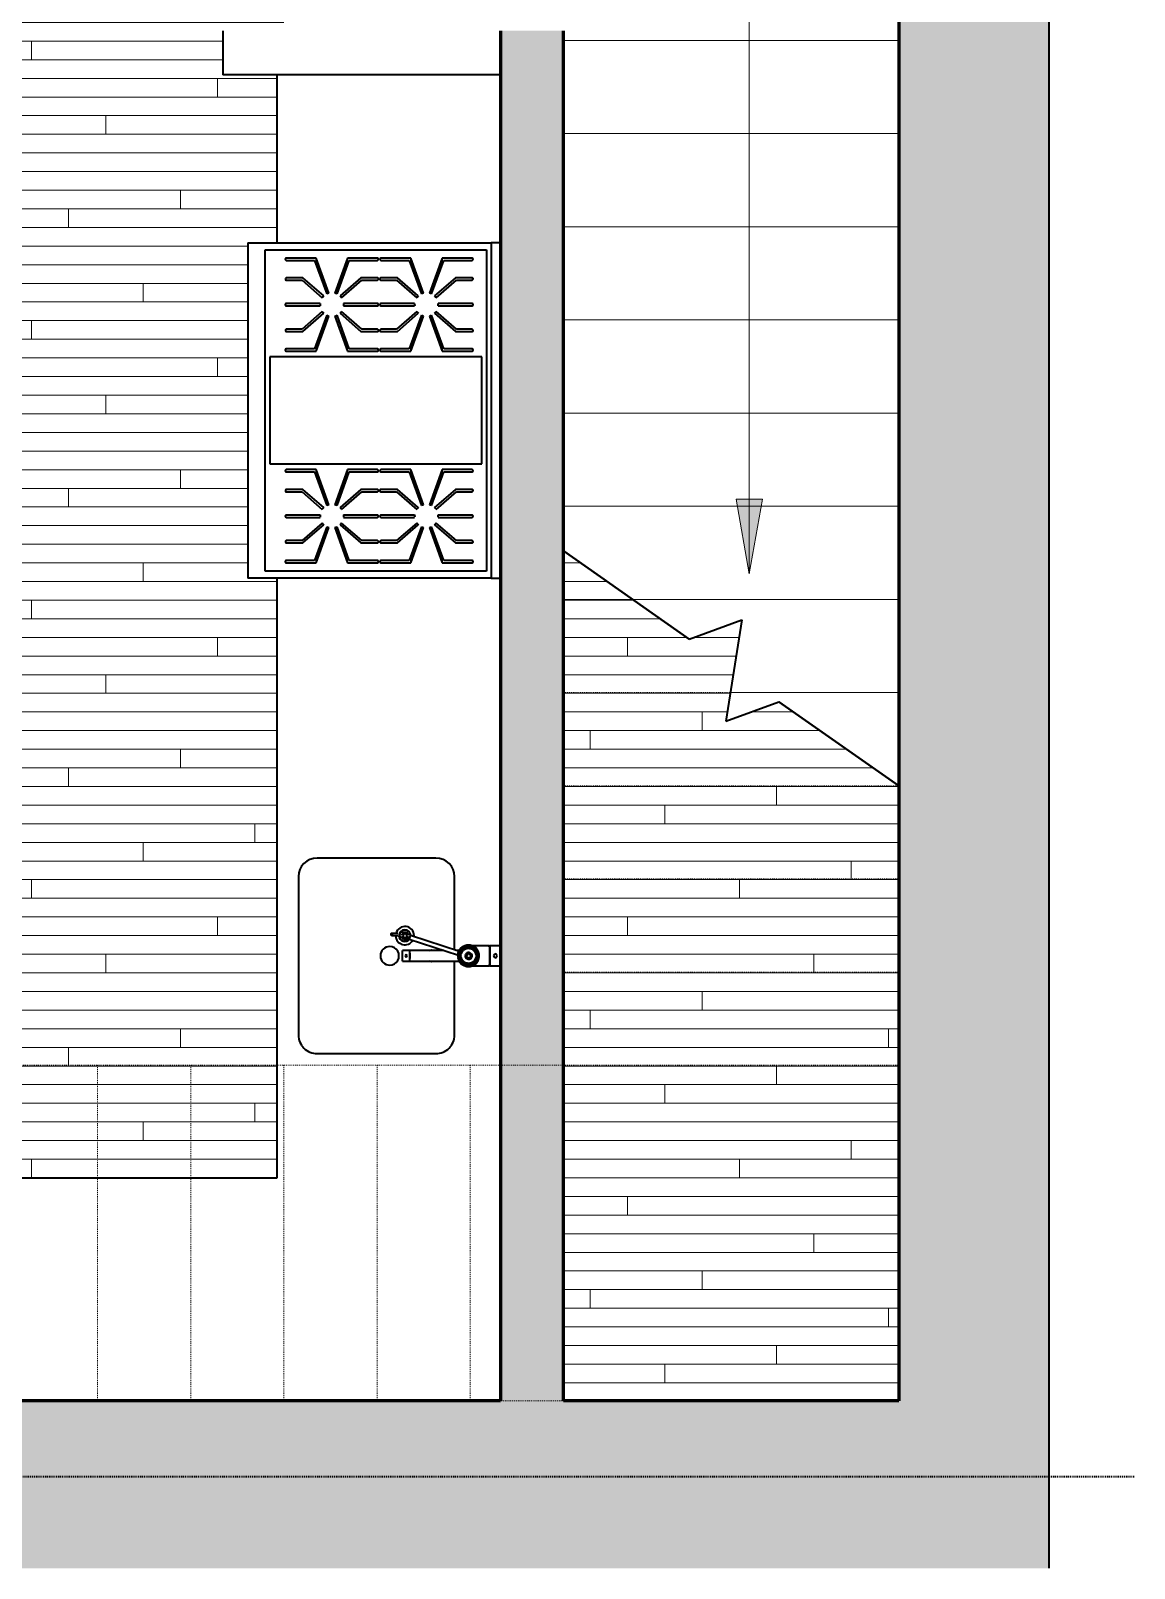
# Model space of a CAD drawing. Header units: inches. Extents: x 118 to 670, y -3413 to -2908.
# Drawn here: x 551.9 to 670.4, y -3413.1 to -3248.1 of the extents above; entities that cross this region are included whole.
import ezdxf

# ---------------------------------------------------------------- set-up
doc = ezdxf.new("R2010")
doc.units = ezdxf.units.IN
doc.header["$MEASUREMENT"] = 0
doc.linetypes.add('Hidden 1_16_', pattern=[0.09375, 0.0625, -0.03125])
for name, color, linetype, lineweight in [('A-DETL', 90, 'Continuous', 40), ('A-DETL-GENF', 92, 'Continuous', 9), ('A-FLOR-PATT', 8, 'Continuous', 40), ('A-GENM', 13, 'Continuous', 40), ('A-WALL', 113, 'Continuous', 18), ('A-WALL-PATT', 111, 'Continuous', 18), ('G-ANNO-TEXT', 231, 'Continuous', 9), ('I-WALL', 2, 'Continuous', 40), ('P-SANR-FIXT', 6, 'Continuous', 40), ('Q-CASE', 31, 'Continuous', 40), ('Q-SPCQ', 91, 'Continuous', 40)]:
    doc.layers.add(name, color=color, linetype=linetype, lineweight=lineweight)

# ---------------------------------------------------------------- blocks, each defined once
blk = doc.blocks.new('counter 13 - counter 2-279125-UNIT 3 - LOWER LEVEL')
at = {"layer": 'A-GENM', "color": 250}
for p, q in [((537.37, -3251.86), (501.37, -3251.86)), ((501.37, -3251.86), (501.37, -3329.86)), ((537.37, -3329.86), (537.37, -3251.86)), ((578.37, -3252.83), (578.37, -3270.83)), ((578.37, -3270.83), (601.37, -3270.83)), ((601.37, -3306.83), (578.37, -3306.83)), ((578.37, -3306.83), (578.37, -3371.25)), ((501.37, -3329.86), (537.37, -3329.86)), ((578.37, -3371.25), (503.87, -3371.25))]:
    blk.add_line(p, q, dxfattribs=at)
blk = doc.blocks.new('Faucet - Grohe K7 - Semi Pro - Faucet - Grohe K7 - Semi Pro-1666022-UNIT 3 - LOWER LEVEL')
at = {"layer": 'A-GENM'}
h = blk.add_hatch(color=135, dxfattribs=at)
h.paths.add_polyline_path([(0, -0.3), (0.27, -0.18), (0.29, 0.12), (0.05, 0.29), (-0.22, 0.16), (-0.24, -0.13), (-0.02, -0.29)], flags=0)
h.paths.add_polyline_path([(-6.67, 1.9), (-6.52, 2.15), (-6.67, 2.41), (-6.97, 2.41), (-7.11, 2.15), (-6.97, 1.9)], flags=0)
h = blk.add_hatch(color=135, dxfattribs=at)
h.paths.add_polyline_path([(-0.19, -1.07), (0.19, -1.07), (0.54, -0.94), (0.83, -0.7), (1.02, -0.37), (1.08, 0), (1.02, 0.37), (0.83, 0.7), (0.54, 0.94), (0.19, 1.07), (-0.19, 1.07), (-0.54, 0.94), (-0.83, 0.7), (-1.02, 0.37), (-1.08, 0), (-1.02, -0.37), (-0.83, -0.7), (-0.54, -0.94)], flags=0)
h.paths.add_polyline_path([(0.15, -0.87), (-0.15, -0.87), (-0.44, -0.77), (-0.71, -0.51), (-0.83, -0.3), (-0.89, 0), (-0.83, 0.3), (-0.68, 0.57), (-0.44, 0.77), (-0.15, 0.87), (0.15, 0.87), (0.44, 0.77), (0.68, 0.57), (0.83, 0.3), (0.89, 0), (0.83, -0.3), (0.68, -0.57), (0.44, -0.77)], flags=0)
at = {"layer": 'A-GENM', "color": 250}
for p, q in [((-7.58, 2.4), (-8.24, 2.4)), ((-8.24, 2.2), (-7.58, 2.2)), ((-6.99, 1.91), (-7.41, 2.04)), ((-7.23, 2.59), (-6.81, 2.46)), ((-6.81, 2.46), (-6.83, 2.41)), ((-6.37, 1.8), (-1.07, 0.08)), ((-0.97, 0.46), (-6.24, 2.18)), ((-6.3, 0.57), (-7.09, 0.57)), ((-7.09, -0.57), (-7.09, 0.57)), ((-2.64, 0.59), (-6.3, 0.59)), ((-6.3, 0.57), (-6.3, 0.59)), ((-6.3, 0.51), (-6.3, 0.56)), ((-6.3, 0.42), (-6.3, 0.5)), ((-6.3, 0.3), (-6.3, 0.4)), ((-6.3, 0.29), (-6.3, 0.15)), ((-6.3, 0.15), (-6.3, 0.29)), ((-6.3, 0.15), (-6.3, -0.15)), ((-6.3, -0.15), (-6.3, 0.15)), ((-3.97, 0.59), (-4.89, 0.59)), ((-0.9, 0.59), (-1.37, 0.59)), ((2.26, 1.08), (0, 1.08)), ((2.34, 1.02), (2.1, 1.02)), ((2.26, 1.08), (2.26, -1.08)), ((3.44, 1.08), (2.34, 1.08)), ((2.34, -1.08), (2.34, 1.08)), ((-7.09, -0.57), (-6.3, -0.57)), ((-6.3, -0.15), (-6.3, -0.29)), ((-6.3, -0.29), (-6.3, -0.15)), ((-6.3, -0.4), (-6.3, -0.3)), ((-6.3, -0.5), (-6.3, -0.42)), ((-6.3, -0.56), (-6.3, -0.51)), ((-6.3, -0.59), (-6.3, -0.57)), ((-6.3, -0.59), (-0.9, -0.59)), ((-4.89, -0.59), (-3.97, -0.59)), ((0, -1.08), (2.26, -1.08)), ((2.1, -1.02), (2.34, -1.02)), ((2.34, -1.08), (3.44, -1.08))]:
    blk.add_line(p, q, dxfattribs=at)
at = {"layer": 'A-GENM', "color": 250, "flags": 128}
for points in [[(1.08, 0), (1.08, 0.04), (1.08, 0.09), (1.07, 0.13), (1.07, 0.17), (1.06, 0.22), (1.05, 0.26), (1.04, 0.3), (1.03, 0.34), (1.01, 0.38), (1, 0.42), (0.98, 0.46), (0.96, 0.5), (0.94, 0.54), (0.92, 0.58), (0.89, 0.61), (0.87, 0.65), (0.84, 0.68), (0.81, 0.71), (0.78, 0.75), (0.75, 0.78), (0.72, 0.81), (0.69, 0.83), (0.66, 0.86), (0.62, 0.89), (0.58, 0.91), (0.55, 0.93), (0.51, 0.95), (0.47, 0.97), (0.43, 0.99), (0.39, 1.01), (0.35, 1.02), (0.31, 1.04), (0.27, 1.05), (0.23, 1.06), (0.18, 1.07), (0.14, 1.07), (0.1, 1.08), (0.05, 1.08), (0.01, 1.08), (-0.03, 1.08), (-0.07, 1.08), (-0.12, 1.08), (-0.16, 1.07), (-0.2, 1.06), (-0.25, 1.05), (-0.29, 1.04), (-0.33, 1.03), (-0.37, 1.02), (-0.41, 1), (-0.45, 0.98), (-0.49, 0.97), (-0.53, 0.95), (-0.57, 0.92), (-0.6, 0.9), (-0.64, 0.88), (-0.67, 0.85), (-0.71, 0.82), (-0.74, 0.79), (-0.77, 0.76), (-0.8, 0.73), (-0.83, 0.7), (-0.85, 0.67), (-0.88, 0.63), (-0.9, 0.59), (-0.93, 0.56), (-0.95, 0.52), (-0.97, 0.48), (-0.99, 0.44), (-1, 0.4), (-1.02, 0.36), (-1.03, 0.32), (-1.05, 0.28), (-1.06, 0.24), (-1.06, 0.2), (-1.07, 0.15), (-1.08, 0.11), (-1.08, 0.07), (-1.08, 0.02), (-1.08, 0)], [(-0.89, 0), (-0.89, 0.04), (-0.88, 0.07), (-0.88, 0.11), (-0.87, 0.14), (-0.87, 0.18), (-0.86, 0.21), (-0.85, 0.24), (-0.84, 0.28), (-0.83, 0.31), (-0.82, 0.34), (-0.8, 0.38), (-0.79, 0.41), (-0.77, 0.44), (-0.75, 0.47), (-0.73, 0.5), (-0.71, 0.53), (-0.69, 0.56), (-0.67, 0.58), (-0.64, 0.61), (-0.62, 0.64), (-0.59, 0.66), (-0.56, 0.68), (-0.54, 0.7), (-0.51, 0.73), (-0.48, 0.75), (-0.45, 0.76), (-0.42, 0.78), (-0.39, 0.8), (-0.35, 0.81), (-0.32, 0.83), (-0.29, 0.84), (-0.25, 0.85), (-0.22, 0.86), (-0.19, 0.87), (-0.15, 0.87), (-0.12, 0.88), (-0.08, 0.88), (-0.04, 0.88), (-0.01, 0.89), (0.03, 0.89), (0.06, 0.88), (0.1, 0.88), (0.13, 0.88), (0.17, 0.87), (0.2, 0.86), (0.24, 0.85), (0.27, 0.84), (0.3, 0.83), (0.34, 0.82), (0.37, 0.81), (0.4, 0.79), (0.43, 0.77), (0.46, 0.76), (0.49, 0.74), (0.52, 0.72), (0.55, 0.69), (0.58, 0.67), (0.6, 0.65), (0.63, 0.62), (0.65, 0.6), (0.68, 0.57), (0.7, 0.54), (0.72, 0.52), (0.74, 0.49), (0.76, 0.46), (0.78, 0.43), (0.79, 0.39), (0.81, 0.36), (0.82, 0.33), (0.83, 0.3), (0.85, 0.26), (0.86, 0.23), (0.86, 0.19), (0.87, 0.16), (0.88, 0.13), (0.88, 0.09), (0.88, 0.05), (0.89, 0.02), (0.89, 0)], [(-1.08, 0), (-1.08, -0.04), (-1.08, -0.09), (-1.07, -0.13), (-1.07, -0.17), (-1.06, -0.22), (-1.05, -0.26), (-1.04, -0.3), (-1.03, -0.34), (-1.01, -0.38), (-1, -0.42), (-0.98, -0.46), (-0.96, -0.5), (-0.94, -0.54), (-0.92, -0.58), (-0.89, -0.61), (-0.87, -0.65), (-0.84, -0.68), (-0.81, -0.71), (-0.78, -0.75), (-0.75, -0.78), (-0.72, -0.81), (-0.69, -0.83), (-0.66, -0.86), (-0.62, -0.89), (-0.58, -0.91), (-0.55, -0.93), (-0.51, -0.95), (-0.47, -0.97), (-0.43, -0.99), (-0.39, -1.01), (-0.35, -1.02), (-0.31, -1.04), (-0.27, -1.05), (-0.23, -1.06), (-0.18, -1.07), (-0.14, -1.07), (-0.1, -1.08), (-0.05, -1.08), (-0.01, -1.08), (0.03, -1.08), (0.07, -1.08), (0.12, -1.08), (0.16, -1.07), (0.2, -1.06), (0.25, -1.05), (0.29, -1.04), (0.33, -1.03), (0.37, -1.02), (0.41, -1), (0.45, -0.98), (0.49, -0.97), (0.53, -0.95), (0.57, -0.92), (0.6, -0.9), (0.64, -0.88), (0.67, -0.85), (0.71, -0.82), (0.74, -0.79), (0.77, -0.76), (0.8, -0.73), (0.83, -0.7), (0.85, -0.67), (0.88, -0.63), (0.9, -0.59), (0.93, -0.56), (0.95, -0.52), (0.97, -0.48), (0.99, -0.44), (1, -0.4), (1.02, -0.36), (1.03, -0.32), (1.05, -0.28), (1.06, -0.24), (1.06, -0.2), (1.07, -0.15), (1.08, -0.11), (1.08, -0.07), (1.08, -0.02), (1.08, 0)], [(0.89, 0), (0.89, -0.04), (0.88, -0.07), (0.88, -0.11), (0.87, -0.14), (0.87, -0.18), (0.86, -0.21), (0.85, -0.24), (0.84, -0.28), (0.83, -0.31), (0.82, -0.34), (0.8, -0.38), (0.79, -0.41), (0.77, -0.44), (0.75, -0.47), (0.73, -0.5), (0.71, -0.53), (0.69, -0.56), (0.67, -0.58), (0.64, -0.61), (0.62, -0.64), (0.59, -0.66), (0.56, -0.68), (0.54, -0.7), (0.51, -0.73), (0.48, -0.75), (0.45, -0.76), (0.42, -0.78), (0.39, -0.8), (0.35, -0.81), (0.32, -0.83), (0.29, -0.84), (0.25, -0.85), (0.22, -0.86), (0.19, -0.87), (0.15, -0.87), (0.12, -0.88), (0.08, -0.88), (0.04, -0.88), (0.01, -0.89), (-0.03, -0.89), (-0.06, -0.88), (-0.1, -0.88), (-0.13, -0.88), (-0.17, -0.87), (-0.2, -0.86), (-0.24, -0.85), (-0.27, -0.84), (-0.3, -0.83), (-0.34, -0.82), (-0.37, -0.81), (-0.4, -0.79), (-0.43, -0.77), (-0.46, -0.76), (-0.49, -0.74), (-0.52, -0.72), (-0.55, -0.69), (-0.58, -0.67), (-0.6, -0.65), (-0.63, -0.62), (-0.65, -0.6), (-0.68, -0.57), (-0.7, -0.54), (-0.72, -0.52), (-0.74, -0.49), (-0.76, -0.46), (-0.78, -0.43), (-0.79, -0.39), (-0.81, -0.36), (-0.82, -0.33), (-0.83, -0.3), (-0.85, -0.26), (-0.86, -0.23), (-0.86, -0.19), (-0.87, -0.16), (-0.88, -0.13), (-0.88, -0.09), (-0.88, -0.05), (-0.89, -0.02), (-0.89, 0)]]:
    blk.add_lwpolyline(points, dxfattribs=at)
at = {"layer": 'A-GENM', "color": 250}
for centre, radius, start, end in [((-6.83, 2.16), 0.984, 176.7719, 180), ((-6.83, 2.16), 0.984, 180, 330), ((-6.83, 2.16), 0.984, 0, 165), ((-6.83, 2.16), 0.63, 0.1995, 180), ((-6.83, 2.16), 0.63, 180, 324.2738), ((-6.83, 2.16), 0.591, 132.8835, 180), ((-6.83, 2.16), 0.591, 180, 191.3603), ((-6.83, 2.16), 0.591, 191.3603, 360), ((-6.83, 2.16), 0.591, 0, 132.8835), ((-6.83, 2.16), 0.984, 353.5946, 360), ((-6.69, 0), 0.118, 0, 180), ((-6.69, 0), 0.118, 180, 360), ((0, 0), 1.08, 161.9777, 180), ((0, 0), 1.08, 180, 198.0249), ((0, 0), 1.08, 143.3228, 156.6961), ((0, 0), 1.08, 101.9757, 138.0375), ((0, 0), 1.08, 83.317, 96.6958), ((0, 0), 1.08, 41.9806, 78.0343), ((0, 0), 1.08, 23.3021, 36.7049), ((0, 0), 1.08, 0, 18.0249), ((0, 0), 1.08, 341.9777, 360), ((2.88, 0), 0.197, 360, 180), ((2.88, 0), 0.197, 180, 360), ((0, 0), 1.08, 203.3021, 216.7049), ((0, 0), 1.08, 221.9806, 258.0343), ((0, 0), 1.08, 263.317, 276.6958), ((0, 0), 1.08, 281.9757, 318.0375), ((0, 0), 1.08, 323.3228, 336.6961)]:
    blk.add_arc(centre, radius, start, end, dxfattribs=at)
at = {"layer": 'A-GENM', "color": 10, "lineweight": 60}
for centre, start, end in [((-6.82, 2.15), 0, 180), ((-6.82, 2.15), 180, 360), ((0.02, -0.01), 144.9681, 324.9681), ((0.02, -0.01), 324.9681, 144.9681)]:
    blk.add_arc(centre, 0.295, start, end, dxfattribs=at)
at = {"layer": 'A-GENM', "color": 250}
for centre, major_axis, ratio, start_param, end_param in [((-8.24, 2.3), (0, 0.0984), 0.984808, 4.712389, 7.853982), ((-8.24, 2.3), (0, 0.0984), 0.984808, 1.570796, 4.712389), ((-3.97, 0), (0, 0.591), 0.906308, 6.104473, 6.736574), ((-3.97, 0), (0, 0.591), 0.906308, 2.688204, 3.320305)]:
    blk.add_ellipse(centre, major_axis=major_axis, ratio=ratio, start_param=start_param, end_param=end_param, dxfattribs=at)
at = {"layer": 'A-GENM', "color": 10, "lineweight": 60}
for points, knots in [([(1.08, 0), (1.08, 0.07), (1.07, 0.19), (1.02, 0.37), (0.96, 0.51), (0.89, 0.62), (0.83, 0.7), (0.77, 0.77), (0.7, 0.83), (0.62, 0.89), (0.52, 0.96), (0.37, 1.02), (0.21, 1.07), (0.07, 1.08), (-0.05, 1.08), (-0.17, 1.07), (-0.32, 1.04), (-0.47, 0.98), (-0.6, 0.9), (-0.7, 0.83), (-0.78, 0.75), (-0.89, 0.63), (-1.03, 0.39), (-1.08, 0.16), (-1.08, 0)], [0, 0, 0, 0, 0.055556, 0.111111, 0.166667, 0.194444, 0.222222, 0.25, 0.277778, 0.305556, 0.333333, 0.388889, 0.444444, 0.479167, 0.513889, 0.548611, 0.583333, 0.652778, 0.6875, 0.722222, 0.756944, 0.791667, 0.861111, 1, 1, 1, 1]), ([(-1.08, 0), (-1.08, -0.07), (-1.07, -0.19), (-1.02, -0.37), (-0.96, -0.51), (-0.89, -0.62), (-0.83, -0.7), (-0.77, -0.77), (-0.7, -0.83), (-0.62, -0.89), (-0.52, -0.96), (-0.37, -1.02), (-0.21, -1.07), (-0.07, -1.08), (0.05, -1.08), (0.17, -1.07), (0.32, -1.04), (0.47, -0.98), (0.6, -0.9), (0.7, -0.83), (0.78, -0.75), (0.89, -0.63), (1.03, -0.39), (1.08, -0.16), (1.08, 0)], [0, 0, 0, 0, 0.055556, 0.111111, 0.166667, 0.194444, 0.222222, 0.25, 0.277778, 0.305556, 0.333333, 0.388889, 0.444444, 0.479167, 0.513889, 0.548611, 0.583333, 0.652778, 0.6875, 0.722222, 0.756944, 0.791667, 0.861111, 1, 1, 1, 1]), ([(-0.89, 0), (-0.89, 0.05), (-0.88, 0.16), (-0.84, 0.3), (-0.77, 0.45), (-0.68, 0.57), (-0.57, 0.68), (-0.45, 0.77), (-0.3, 0.84), (-0.17, 0.87), (-0.06, 0.89), (0.07, 0.89), (0.23, 0.86), (0.38, 0.8), (0.49, 0.74), (0.57, 0.68), (0.64, 0.61), (0.72, 0.52), (0.84, 0.32), (0.88, 0.13), (0.89, 0)], [0, 0, 0, 0, 0.055556, 0.111111, 0.166667, 0.222222, 0.277778, 0.333333, 0.388889, 0.444444, 0.479167, 0.513889, 0.583333, 0.652778, 0.6875, 0.722222, 0.756944, 0.791667, 0.861111, 1, 1, 1, 1]), ([(0.89, 0), (0.89, -0.05), (0.88, -0.16), (0.84, -0.3), (0.77, -0.45), (0.68, -0.57), (0.57, -0.68), (0.45, -0.77), (0.3, -0.84), (0.17, -0.87), (0.06, -0.89), (-0.07, -0.89), (-0.23, -0.86), (-0.38, -0.8), (-0.49, -0.74), (-0.57, -0.68), (-0.64, -0.61), (-0.72, -0.52), (-0.84, -0.32), (-0.88, -0.13), (-0.89, 0)], [0, 0, 0, 0, 0.055556, 0.111111, 0.166667, 0.222222, 0.277778, 0.333333, 0.388889, 0.444444, 0.479167, 0.513889, 0.583333, 0.652778, 0.6875, 0.722222, 0.756944, 0.791667, 0.861111, 1, 1, 1, 1])]:
    blk.add_open_spline(points, degree=3, knots=knots, dxfattribs=at)
blk = doc.blocks.new('Range_36 - VDSC306-2026773-UNIT 3 - LOWER LEVEL')
at = {"layer": 'Q-SPCQ', "color": 250}
for p, q in [((-6.78, 1.81), (-42.78, 1.81)), ((-42.78, -1.31), (-42.78, 1.81)), ((-6.78, 1.81), (-6.78, -1.31)), ((-42.03, -23.81), (-42.03, -0.06)), ((-42.03, -0.06), (-7.53, -0.06)), ((-19.03, -0.56), (-30.53, -0.56)), ((-30.53, -0.56), (-30.53, -23.31)), ((-19.03, -23.31), (-19.03, -0.56)), ((-7.53, -0.06), (-7.53, -23.81)), ((-41.13, -2.3), (-41.13, -5.52)), ((-40.88, -5.35), (-40.88, -2.3)), ((-39.01, -2.38), (-39.01, -4.09)), ((-38.76, -4), (-38.76, -2.3)), ((-36.26, -2.3), (-36.26, -5.94)), ((-36.01, -5.94), (-36.01, -2.3)), ((-33.51, -2.3), (-33.51, -4)), ((-33.26, -4.09), (-33.26, -2.38)), ((-31.38, -2.3), (-31.38, -5.35)), ((-31.13, -5.52), (-31.13, -2.3)), ((-18.43, -2.3), (-18.43, -5.52)), ((-18.18, -5.35), (-18.18, -2.3)), ((-16.3, -2.38), (-16.3, -4.09)), ((-16.05, -4), (-16.05, -2.3)), ((-13.55, -2.3), (-13.55, -5.94)), ((-13.3, -5.94), (-13.3, -2.3)), ((-10.8, -2.3), (-10.8, -4)), ((-10.55, -4.09), (-10.55, -2.38)), ((-8.68, -2.3), (-8.68, -5.35)), ((-8.43, -5.52), (-8.43, -2.3)), ((-39.01, -4.09), (-37.06, -6.34)), ((-36.87, -6.17), (-38.76, -4)), ((-33.51, -4), (-35.4, -6.17)), ((-35.21, -6.34), (-33.26, -4.09)), ((-16.3, -4.09), (-14.35, -6.34)), ((-14.16, -6.17), (-16.05, -4)), ((-10.8, -4), (-12.69, -6.17)), ((-12.5, -6.34), (-10.55, -4.09)), ((-41.13, -5.52), (-37.36, -6.89)), ((-37.28, -6.66), (-40.88, -5.35)), ((-31.38, -5.35), (-34.99, -6.66)), ((-34.9, -6.89), (-31.13, -5.52)), ((-18.43, -5.52), (-14.66, -6.89)), ((-14.57, -6.66), (-18.18, -5.35)), ((-8.68, -5.35), (-12.28, -6.66)), ((-12.2, -6.89), (-8.43, -5.52)), ((-37.36, -7.52), (-41.13, -8.9)), ((-40.88, -9.07), (-37.28, -7.76)), ((-37.06, -8.08), (-39.01, -10.33)), ((-38.76, -10.42), (-36.87, -8.24)), ((-35.4, -8.24), (-33.51, -10.42)), ((-33.26, -10.33), (-35.21, -8.08)), ((-34.99, -7.76), (-31.38, -9.07)), ((-31.13, -8.9), (-34.9, -7.52)), ((-14.66, -7.52), (-18.43, -8.9)), ((-18.18, -9.07), (-14.57, -7.76)), ((-14.35, -8.08), (-16.3, -10.33)), ((-16.05, -10.42), (-14.16, -8.24)), ((-12.69, -8.24), (-10.8, -10.42)), ((-10.55, -10.33), (-12.5, -8.08)), ((-12.28, -7.76), (-8.68, -9.07)), ((-8.43, -8.9), (-12.2, -7.52)), ((-41.13, -8.9), (-41.13, -12.12)), ((-40.88, -12.12), (-40.88, -9.07)), ((-36.26, -8.47), (-36.26, -12.12)), ((-36.01, -12.12), (-36.01, -8.47)), ((-31.38, -9.07), (-31.38, -12.12)), ((-31.13, -12.12), (-31.13, -8.9)), ((-18.43, -8.9), (-18.43, -12.12)), ((-18.18, -12.12), (-18.18, -9.07)), ((-13.55, -8.47), (-13.55, -12.12)), ((-13.3, -12.12), (-13.3, -8.47)), ((-8.68, -9.07), (-8.68, -12.12)), ((-8.43, -12.12), (-8.43, -8.9)), ((-39.01, -10.33), (-39.01, -12.04)), ((-38.76, -12.12), (-38.76, -10.42)), ((-33.51, -10.42), (-33.51, -12.12)), ((-33.26, -12.04), (-33.26, -10.33)), ((-16.3, -10.33), (-16.3, -12.04)), ((-16.05, -12.12), (-16.05, -10.42)), ((-10.8, -10.42), (-10.8, -12.12)), ((-10.55, -12.04), (-10.55, -10.33)), ((-41.13, -12.45), (-41.13, -15.67)), ((-40.88, -15.49), (-40.88, -12.45)), ((-39.01, -12.53), (-39.01, -14.24)), ((-38.76, -14.15), (-38.76, -12.45)), ((-36.26, -12.45), (-36.26, -16.09)), ((-36.01, -16.09), (-36.01, -12.45)), ((-33.51, -12.45), (-33.51, -14.15)), ((-33.26, -14.24), (-33.26, -12.53)), ((-31.38, -12.45), (-31.38, -15.49)), ((-31.13, -15.67), (-31.13, -12.45)), ((-18.43, -12.45), (-18.43, -15.67)), ((-18.18, -15.49), (-18.18, -12.45)), ((-16.3, -12.53), (-16.3, -14.24)), ((-16.05, -14.15), (-16.05, -12.45)), ((-13.55, -12.45), (-13.55, -16.09)), ((-13.3, -16.09), (-13.3, -12.45)), ((-10.8, -12.45), (-10.8, -14.15)), ((-10.55, -14.24), (-10.55, -12.53)), ((-8.68, -12.45), (-8.68, -15.49)), ((-8.43, -15.67), (-8.43, -12.45)), ((-39.01, -14.24), (-37.06, -16.48)), ((-36.87, -16.32), (-38.76, -14.15)), ((-33.51, -14.15), (-35.4, -16.32)), ((-35.21, -16.48), (-33.26, -14.24)), ((-16.3, -14.24), (-14.35, -16.48)), ((-14.16, -16.32), (-16.05, -14.15)), ((-10.8, -14.15), (-12.69, -16.32)), ((-12.5, -16.48), (-10.55, -14.24)), ((-41.13, -15.67), (-37.36, -17.04)), ((-37.28, -16.81), (-40.88, -15.49)), ((-31.38, -15.49), (-34.99, -16.81)), ((-34.9, -17.04), (-31.13, -15.67)), ((-18.43, -15.67), (-14.66, -17.04)), ((-14.57, -16.81), (-18.18, -15.49)), ((-8.68, -15.49), (-12.28, -16.81)), ((-12.2, -17.04), (-8.43, -15.67)), ((-37.36, -17.67), (-41.13, -19.04)), ((-40.88, -19.22), (-37.28, -17.91)), ((-34.99, -17.91), (-31.38, -19.22)), ((-31.13, -19.04), (-34.9, -17.67)), ((-14.66, -17.67), (-18.43, -19.04)), ((-18.18, -19.22), (-14.57, -17.91)), ((-12.28, -17.91), (-8.68, -19.22)), ((-8.43, -19.04), (-12.2, -17.67)), ((-41.13, -19.04), (-41.13, -22.26)), ((-40.88, -22.26), (-40.88, -19.22)), ((-37.06, -18.23), (-39.01, -20.47)), ((-38.76, -20.57), (-36.87, -18.39)), ((-36.26, -18.62), (-36.26, -22.26)), ((-36.01, -22.26), (-36.01, -18.62)), ((-35.4, -18.39), (-33.51, -20.57)), ((-33.26, -20.47), (-35.21, -18.23)), ((-31.38, -19.22), (-31.38, -22.26)), ((-31.13, -22.26), (-31.13, -19.04)), ((-18.43, -19.04), (-18.43, -22.26)), ((-18.18, -22.26), (-18.18, -19.22)), ((-14.35, -18.23), (-16.3, -20.47)), ((-16.05, -20.57), (-14.16, -18.39)), ((-13.55, -18.62), (-13.55, -22.26)), ((-13.3, -22.26), (-13.3, -18.62)), ((-12.69, -18.39), (-10.8, -20.57)), ((-10.55, -20.47), (-12.5, -18.23)), ((-8.68, -19.22), (-8.68, -22.26)), ((-8.43, -22.26), (-8.43, -19.04)), ((-39.01, -20.47), (-39.01, -22.19)), ((-38.76, -22.26), (-38.76, -20.57)), ((-33.51, -20.57), (-33.51, -22.26)), ((-33.26, -22.19), (-33.26, -20.47)), ((-16.3, -20.47), (-16.3, -22.19)), ((-16.05, -22.26), (-16.05, -20.57)), ((-10.8, -20.57), (-10.8, -22.26)), ((-10.55, -22.19), (-10.55, -20.47)), ((-6.78, -24.31), (-42.78, -24.31)), ((-42.78, -24.31), (-42.78, -25.31)), ((-7.53, -23.81), (-42.03, -23.81)), ((-30.53, -23.31), (-19.03, -23.31)), ((-6.78, -25.31), (-6.78, -24.31))]:
    blk.add_line(p, q, dxfattribs=at)
for centre, radius, start, end in [((-41.01, -2.34), 0.131, 17.3604, 162.6396), ((-38.88, -2.34), 0.131, 17.3604, 197.3604), ((-36.13, -2.34), 0.131, 17.3604, 162.6396), ((-33.38, -2.34), 0.131, 342.6396, 162.6396), ((-31.26, -2.34), 0.131, 17.3604, 162.6396), ((-18.3, -2.34), 0.131, 17.3604, 162.6396), ((-16.18, -2.34), 0.131, 17.3604, 197.3604), ((-13.43, -2.34), 0.131, 17.3604, 162.6396), ((-10.68, -2.34), 0.131, 342.6396, 162.6396), ((-8.55, -2.34), 0.131, 17.3604, 162.6396), ((-36.13, -7.21), 1.27, 125.3459, 136.6418), ((-36.13, -7.21), 1.27, 84.352, 95.648), ((-36.13, -7.21), 1.27, 43.3582, 54.6541), ((-13.43, -7.21), 1.27, 125.3459, 136.6418), ((-13.43, -7.21), 1.27, 84.352, 95.648), ((-13.43, -7.21), 1.27, 43.3582, 54.6541), ((-36.13, -7.21), 1.27, 154.3459, 165.6418), ((-36.13, -7.21), 1.27, 194.3582, 205.6541), ((-36.13, -7.21), 1.27, 223.3582, 234.6541), ((-36.13, -7.21), 1.27, 305.3459, 316.6418), ((-36.13, -7.21), 1.27, 14.3582, 25.6541), ((-36.13, -7.21), 1.27, 334.3459, 345.6418), ((-13.43, -7.21), 1.27, 154.3459, 165.6418), ((-13.43, -7.21), 1.27, 194.3582, 205.6541), ((-13.43, -7.21), 1.27, 223.3582, 234.6541), ((-13.43, -7.21), 1.27, 305.3459, 316.6418), ((-13.43, -7.21), 1.27, 14.3582, 25.6541), ((-13.43, -7.21), 1.27, 334.3459, 345.6418), ((-36.13, -7.21), 1.27, 264.352, 275.648), ((-13.43, -7.21), 1.27, 264.352, 275.648), ((-41.01, -12.08), 0.131, 197.3604, 342.6396), ((-41.01, -12.49), 0.131, 17.3604, 162.6396), ((-38.88, -12.08), 0.131, 162.6396, 342.6396), ((-38.88, -12.49), 0.131, 17.3604, 197.3604), ((-36.13, -12.08), 0.131, 197.3604, 342.6396), ((-36.13, -12.49), 0.131, 17.3604, 162.6396), ((-33.38, -12.08), 0.131, 197.3604, 17.3604), ((-33.38, -12.49), 0.131, 342.6396, 162.6396), ((-31.26, -12.08), 0.131, 197.3604, 342.6396), ((-31.26, -12.49), 0.131, 17.3604, 162.6396), ((-18.3, -12.08), 0.131, 197.3604, 342.6396), ((-18.3, -12.49), 0.131, 17.3604, 162.6396), ((-16.18, -12.08), 0.131, 162.6396, 342.6396), ((-16.18, -12.49), 0.131, 17.3604, 197.3604), ((-13.43, -12.08), 0.131, 197.3604, 342.6396), ((-13.43, -12.49), 0.131, 17.3604, 162.6396), ((-10.68, -12.08), 0.131, 197.3604, 17.3604), ((-10.68, -12.49), 0.131, 342.6396, 162.6396), ((-8.55, -12.08), 0.131, 197.3604, 342.6396), ((-8.55, -12.49), 0.131, 17.3604, 162.6396), ((-36.13, -17.36), 1.27, 125.3459, 136.6418), ((-36.13, -17.36), 1.27, 84.352, 95.648), ((-36.13, -17.36), 1.27, 43.3582, 54.6541), ((-13.43, -17.36), 1.27, 125.3459, 136.6418), ((-13.43, -17.36), 1.27, 84.352, 95.648), ((-13.43, -17.36), 1.27, 43.3582, 54.6541), ((-36.13, -17.36), 1.27, 154.3459, 165.6418), ((-36.13, -17.36), 1.27, 194.3582, 205.6541), ((-36.13, -17.36), 1.27, 14.3582, 25.6541), ((-36.13, -17.36), 1.27, 334.3459, 345.6418), ((-13.43, -17.36), 1.27, 154.3459, 165.6418), ((-13.43, -17.36), 1.27, 194.3582, 205.6541), ((-13.43, -17.36), 1.27, 14.3582, 25.6541), ((-13.43, -17.36), 1.27, 334.3459, 345.6418), ((-36.13, -17.36), 1.27, 223.3582, 234.6541), ((-36.13, -17.36), 1.27, 264.352, 275.648), ((-36.13, -17.36), 1.27, 305.3459, 316.6418), ((-13.43, -17.36), 1.27, 223.3582, 234.6541), ((-13.43, -17.36), 1.27, 264.352, 275.648), ((-13.43, -17.36), 1.27, 305.3459, 316.6418), ((-41.01, -22.23), 0.131, 197.3604, 342.6396), ((-38.88, -22.23), 0.131, 162.6396, 342.6396), ((-36.13, -22.23), 0.131, 197.3604, 342.6396), ((-33.38, -22.23), 0.131, 197.3604, 17.3604), ((-31.26, -22.23), 0.131, 197.3604, 342.6396), ((-18.3, -22.23), 0.131, 197.3604, 342.6396), ((-16.18, -22.23), 0.131, 162.6396, 342.6396), ((-13.43, -22.23), 0.131, 197.3604, 342.6396), ((-10.68, -22.23), 0.131, 197.3604, 17.3604), ((-8.55, -22.23), 0.131, 197.3604, 342.6396)]:
    blk.add_arc(centre, radius, start, end, dxfattribs=at)
blk = doc.blocks.new('Casework 99 - Casework 99-1911135-UNIT 3 - LOWER LEVEL')
at = {"layer": 'Q-CASE', "color": 250}
for p, q in [((609.12, -3303.91), (622.63, -3313.38)), ((622.63, -3313.38), (628.27, -3311.32)), ((628.27, -3311.32), (626.55, -3322.19)), ((626.55, -3322.19), (632.25, -3320.11)), ((632.25, -3320.11), (645.12, -3329.12))]:
    blk.add_line(p, q, dxfattribs=at)
blk = doc.blocks.new('Sink Kitchen-Single - 24_ X 18_25-2052092-UNIT 3 - LOWER LEVEL')
at = {"layer": 'P-SANR-FIXT', "color": 250}
for p, q in [((-0.01, 7.84), (-7.88, 7.84)), ((9.12, 7.84), (1.2, 7.84)), ((-9.88, 5.84), (-9.88, -6.91)), ((11.12, -6.91), (11.12, 5.84)), ((-7.88, -8.91), (9.12, -8.91))]:
    blk.add_line(p, q, dxfattribs=at)
for centre, radius, start, end in [((-7.88, 5.84), 2, 90, 180), ((9.12, 5.84), 2, 360, 90), ((0.62, 0.88), 1, 360, 180), ((0.62, 0.88), 1, 180, 0), ((-7.88, -6.91), 2, 180, 270), ((9.12, -6.91), 2, 270, 0)]:
    blk.add_arc(centre, radius, start, end, dxfattribs=at)

msp = doc.modelspace()

# ---------------------------------------------------------------- hatches: boundary and pattern name
at = {"layer": 'A-DETL-GENF'}
msp.add_hatch(color=55, dxfattribs=at).paths.add_polyline_path([(645.12, -3413.1), (645.12, -3397.5), (326.56, -3397.5), (326.56, -3413.1), (635.77, -3413.1)], flags=0)
at = {"layer": 'A-FLOR-PATT', "lineweight": 9}
h = msp.add_hatch(dxfattribs=at)
h.set_pattern_fill('FP_1', color=43, style=0, pattern_type=2)
h.set_pattern_definition([(0, (0, 0.8), (0, 2), []), (90, (0, 0.8), (-8, 8), [2, -28]), (90, (12, 4.8), (-8, 8), [2, -28])])
h.paths.add_polyline_path([(323.62, -3413.1), (326.56, -3413.1), (326.56, -3411.37), (315.62, -3411.37), (315.62, -3413.1)], flags=0)
h.paths.add_polyline_path([(636.25, -3395.12), (645.12, -3395.12), (645.12, -3329.12), (632.25, -3320.11), (626.55, -3322.19), (628.27, -3311.32), (622.63, -3313.38), (609.12, -3303.91), (609.12, -3395.12), (635.77, -3395.12)], flags=0)
h.paths.add_polyline_path([(329.4, -3395.12), (372.87, -3395.12), (372.87, -3360.37), (383, -3360.37), (383, -3365.12), (377.62, -3365.12), (377.62, -3395.12), (461.62, -3395.12), (461.62, -3365.12), (431, -3365.12), (431, -3360.37), (466.37, -3360.37), (466.37, -3371.11), (467.75, -3371.11), (467.75, -3368.86), (469.11, -3368.86), (469.11, -3369.19), (481.51, -3369.19), (481.62, -3368.76), (481.79, -3368.57), (481.89, -3368.49), (482.08, -3368.41), (482.27, -3368.39), (482.56, -3368.46), (482.64, -3368.49), (482.86, -3368.69), (482.92, -3368.76), (482.99, -3368.94), (483.03, -3369.19), (485.46, -3369.19), (485.57, -3368.76), (485.74, -3368.57), (485.92, -3368.46), (486.07, -3368.41), (486.22, -3368.39), (486.51, -3368.46), (486.66, -3368.54), (486.81, -3368.69), (486.87, -3368.76), (486.94, -3368.94), (486.98, -3369.19), (499.37, -3369.19), (499.37, -3368.86), (500.73, -3368.86), (500.73, -3371.11), (502.12, -3371.11), (502.12, -3371.25), (509.41, -3371.25), (509.41, -3370.17), (513.99, -3370.17), (513.99, -3370.04), (514.06, -3370.04), (514.06, -3370.17), (514.81, -3370.17), (514.81, -3370.04), (514.89, -3370.04), (514.89, -3370.17), (518.59, -3370.17), (518.59, -3370.04), (518.67, -3370.04), (518.67, -3370.17), (519.41, -3370.17), (519.41, -3370.04), (519.49, -3370.04), (519.49, -3370.17), (519.53, -3370.17), (519.53, -3370.04), (522.84, -3370.04), (522.84, -3370.17), (523.41, -3370.17), (523.41, -3370.04), (523.49, -3370.04), (523.49, -3370.17), (524.83, -3370.17), (524.83, -3370.04), (524.91, -3370.04), (524.91, -3370.17), (525.66, -3370.17), (525.66, -3370.04), (525.73, -3370.04), (525.73, -3370.17), (527.11, -3370.17), (527.11, -3370.04), (527.19, -3370.04), (527.19, -3370.17), (527.94, -3370.17), (527.94, -3370.04), (528.01, -3370.04), (528.01, -3370.17), (533.26, -3370.17), (533.26, -3371.25), (578.37, -3371.25), (578.37, -3306.83), (575.25, -3306.83), (575.25, -3270.83), (578.37, -3270.83), (578.37, -3252.83), (572.55, -3252.83), (572.55, -3248.08), (579.12, -3248.08), (579.12, -3212.08), (455.99, -3212.08), (455.99, -3184.34), (544.41, -3184.34), (544.41, -3166.75), (581.55, -3166.75), (581.55, -3171.5), (607.03, -3171.5), (607.03, -3170.19), (608.29, -3170.19), (608.29, -3169.99), (601.29, -3169.99), (601.29, -3168.26), (631.26, -3168.26), (631.26, -3169.9), (636.29, -3169.9), (636.29, -3167.53), (608.29, -3167.53), (608.29, -3168.06), (607.03, -3168.06), (607.03, -3166.75), (645.12, -3166.75), (645.12, -3129.75), (615.75, -3129.75), (615.75, -3126.87), (614.25, -3126.87), (614.25, -3125.62), (578.25, -3125.62), (578.25, -3126.87), (576.75, -3126.87), (576.75, -3129.75), (550.12, -3129.75), (550.12, -2939.92), (504.57, -2939.92), (504.57, -2920.89), (465.27, -2920.89), (465.27, -2946.2), (387.33, -2946.2), (387.33, -2920.89), (315.62, -2920.89), (315.62, -2960.78), (255.37, -3023.46), (255.37, -3103), (315.62, -3163.25), (315.62, -3184.34), (327.62, -3184.34), (327.62, -3212.08), (313.99, -3212.08), (263.29, -3262.78), (263.29, -3271.06), (259.17, -3271.06), (259.17, -3329.4), (263.29, -3329.4), (263.29, -3340.33), (315.62, -3392.65), (315.62, -3395.12), (323.62, -3395.12)], flags=0)
h.paths.add_polyline_path([(434.44, -3392.34), (434.44, -3368.34), (458.44, -3368.34), (458.44, -3392.34)], flags=0)
h.paths.add_polyline_path([(479.7, -3371.11), (481.14, -3371.11), (481.28, -3370.37), (469.11, -3370.37), (469.11, -3371.11)], flags=0)
h.paths.add_polyline_path([(497.04, -3371.11), (499.37, -3371.11), (499.37, -3370.37), (487.21, -3370.37), (487.35, -3371.11), (488.37, -3371.11)], flags=0)
h.paths.add_polyline_path([(484.03, -3371.11), (485.09, -3371.11), (485.23, -3370.37), (483.26, -3370.37), (483.4, -3371.11)], flags=0)
h.paths.add_polyline_path([(361.47, -3335.55), (359.9, -3335.45), (358.31, -3335.13), (356.89, -3334.66), (355.53, -3334.01), (354.27, -3333.18), (353.17, -3332.19), (352.25, -3331.08), (351.5, -3329.88), (350.9, -3328.63), (350.41, -3327.35), (350.02, -3326.08), (349.61, -3324.27), (349.42, -3323.13), (349.25, -3321.65), (349.16, -3320.33), (349.08, -3318.15), (349, -3315.64), (349.04, -3314.49), (349.16, -3313.54), (349.21, -3313.31), (349.38, -3313.1), (351.42, -3313.1), (351.47, -3314.57), (351.61, -3316.51), (351.8, -3318.77), (352.02, -3320.62), (352.31, -3322.29), (352.47, -3323), (352.72, -3323.95), (353.02, -3324.88), (353.32, -3325.66), (353.67, -3326.4), (354.04, -3327.09), (354.65, -3327.94), (355.25, -3328.61), (356.14, -3329.32), (356.82, -3329.75), (357.69, -3330.16), (355.36, -3328.67), (353.51, -3325.78), (352.52, -3322.48), (352.16, -3320.26), (351.92, -3318), (351.58, -3313.18), (356.89, -3312.73), (361.58, -3312.6), (366.42, -3312.74), (371.35, -3313.2), (371.35, -3313.31), (371.01, -3318), (370.76, -3320.36), (370.35, -3322.77), (369.36, -3325.93), (367.57, -3328.68), (365.24, -3330.17), (366.12, -3329.75), (367.03, -3329.15), (367.78, -3328.5), (368.45, -3327.72), (369.02, -3326.86), (369.46, -3325.99), (369.84, -3325.09), (370.21, -3323.95), (370.48, -3322.92), (370.69, -3321.93), (370.84, -3321.06), (371.04, -3319.59), (371.29, -3317), (371.47, -3314.41), (371.51, -3313.31), (371.51, -3313.1), (373.55, -3313.1), (373.74, -3313.39), (373.78, -3313.58), (373.85, -3314.14), (373.92, -3315.17), (373.92, -3316.64), (373.68, -3321.65), (373.59, -3322.57), (373.43, -3323.7), (373.21, -3324.83), (372.91, -3326.08), (372.52, -3327.36), (372.03, -3328.63), (371.31, -3330.06), (370.68, -3331.08), (369.76, -3332.19), (368.66, -3333.18), (367.4, -3334.01), (366.02, -3334.67), (364.56, -3335.15), (362.83, -3335.46), (361.47, -3335.55)], flags=0)
h.paths.add_polyline_path([(537.37, -3329.86), (501.37, -3329.86), (501.37, -3318.72), (492.22, -3318.71), (492.24, -3302.72), (501.37, -3302.72), (501.37, -3298.82), (492.17, -3298.84), (492.13, -3282.86), (501.37, -3282.83), (501.37, -3279.5), (491.92, -3279.53), (491.88, -3263.54), (501.37, -3263.52), (501.37, -3251.86), (537.37, -3251.86), (537.37, -3282.63)], flags=0)
h.paths.add_polyline_path([(491, -3318.72), (488.97, -3318.72), (488.99, -3302.72), (491.02, -3302.72)], flags=0)
h.paths.add_polyline_path([(361.05, -3306.81), (358.27, -3306.57), (355.58, -3305.85), (353.05, -3304.67), (350.76, -3303.07), (348.79, -3301.1), (347.19, -3298.81), (346.01, -3296.29), (345.29, -3293.59), (345.05, -3290.81), (345.29, -3288.04), (346.01, -3285.34), (347.19, -3282.81), (348.79, -3280.53), (350.76, -3278.56), (353.05, -3276.96), (355.58, -3275.78), (358.31, -3275.05), (361.05, -3274.81), (363.83, -3275.06), (366.52, -3275.78), (369.05, -3276.96), (371.33, -3278.56), (373.31, -3280.53), (374.91, -3282.81), (376.08, -3285.34), (376.81, -3288.04), (377.05, -3290.81), (376.81, -3293.59), (376.08, -3296.29), (374.81, -3298.94), (373.31, -3301.1), (371.33, -3303.07), (369.05, -3304.67), (366.52, -3305.85), (363.83, -3306.57), (361.47, -3306.78)], flags=0)
h.paths.add_polyline_path([(488.92, -3298.85), (488.88, -3282.85), (490.9, -3282.84), (490.94, -3298.84)], flags=0)
h.paths.add_polyline_path([(488.67, -3279.53), (488.63, -3263.54), (490.65, -3263.53), (490.69, -3279.53)], flags=0)
h.paths.add_polyline_path([(361.47, -3267.03), (356.52, -3266.89), (351.58, -3266.42), (351.58, -3266.31), (351.98, -3261.08), (352.22, -3258.96), (352.58, -3256.86), (353.57, -3253.7), (355.41, -3250.92), (357.69, -3249.45), (356.61, -3250.01), (355.95, -3250.44), (355.22, -3251.05), (354.6, -3251.74), (353.92, -3252.75), (353.47, -3253.63), (353.09, -3254.54), (352.72, -3255.68), (352.45, -3256.71), (352.24, -3257.7), (352.09, -3258.57), (351.89, -3260.04), (351.64, -3262.63), (351.45, -3265.34), (351.42, -3266.32), (351.42, -3266.53), (349.38, -3266.53), (349.19, -3266.24), (349.15, -3266.05), (349.08, -3265.49), (349.01, -3264.46), (349.02, -3262.99), (349.25, -3257.98), (349.34, -3257.06), (349.51, -3255.93), (349.72, -3254.79), (350.02, -3253.55), (350.41, -3252.27), (350.9, -3251), (351.5, -3249.75), (352.25, -3248.55), (353.17, -3247.44), (354.27, -3246.45), (355.53, -3245.62), (356.91, -3244.96), (358.37, -3244.48), (360.1, -3244.17), (361.47, -3244.08), (363.03, -3244.18), (364.56, -3244.48), (366.04, -3244.97), (367.4, -3245.62), (368.66, -3246.45), (369.76, -3247.44), (370.68, -3248.55), (371.55, -3250.01), (372.03, -3251), (372.52, -3252.27), (373.04, -3254.09), (373.32, -3255.36), (373.51, -3256.5), (373.68, -3257.98), (373.77, -3259.3), (373.85, -3261.48), (373.93, -3263.98), (373.88, -3265.18), (373.78, -3266.09), (373.72, -3266.32), (373.55, -3266.53), (371.51, -3266.53), (371.47, -3265.13), (371.33, -3263.12), (371.14, -3261), (370.91, -3259.01), (370.62, -3257.34), (370.46, -3256.63), (370.21, -3255.68), (369.91, -3254.75), (369.61, -3253.97), (369.23, -3253.16), (368.89, -3252.53), (368.2, -3251.59), (367.54, -3250.9), (366.84, -3250.34), (366.11, -3249.88), (365.24, -3249.46), (367.57, -3250.95), (369.42, -3253.84), (370.41, -3257.14), (370.78, -3259.37), (371.05, -3262.24), (371.35, -3266.45), (366.03, -3266.9), (361.58, -3267.03)], flags=0)
h.paths.add_polyline_path([(447.27, -3158.21), (447.27, -3156.19), (463.27, -3156.19), (463.25, -3158.21)], flags=0)
h.paths.add_polyline_path([(439.27, -3158.21), (423.27, -3158.21), (423.27, -3156.19), (439.27, -3156.19)], flags=0)
h.paths.add_polyline_path([(399.28, -3158.2), (399.27, -3156.18), (415.27, -3156.15), (415.25, -3158.18)], flags=0)
h.paths.add_polyline_path([(463.25, -3154.96), (447.27, -3154.96), (447.27, -3150.21), (439.25, -3150.21), (439.25, -3154.96), (423.27, -3154.96), (423.27, -3150.21), (415.25, -3150.21), (415.25, -3154.93), (399.27, -3154.95), (399.25, -3150.21), (390.15, -3150.21), (390.15, -3142.45), (385.27, -3142.45), (385.27, -3126.47), (390.15, -3126.47), (390.15, -3118.64), (399.26, -3118.64), (399.26, -3113.95), (415.25, -3113.97), (415.27, -3118.64), (423.25, -3118.64), (423.26, -3113.96), (439.24, -3113.98), (439.26, -3118.64), (447.25, -3118.64), (447.26, -3113.96), (463.24, -3113.98), (463.26, -3118.64), (473.22, -3118.64), (473.22, -3126.46), (477.82, -3126.46), (477.82, -3142.44), (473.22, -3142.44), (473.22, -3150.21), (463.25, -3150.21), (463.25, -3152.14)], flags=0)
h.paths.add_polyline_path([(382.02, -3142.47), (382.02, -3126.47), (384.05, -3126.47), (384.05, -3142.47)], flags=0)
h.paths.add_polyline_path([(479.04, -3142.46), (479.04, -3126.46), (481.07, -3126.46), (481.07, -3142.46)], flags=0)
h.paths.add_polyline_path([(463.26, -3112.75), (447.26, -3112.74), (447.26, -3110.71), (463.26, -3110.73), (463.26, -3112.75)], flags=0)
h.paths.add_polyline_path([(439.26, -3112.75), (423.26, -3112.74), (423.27, -3110.71), (439.26, -3110.73), (439.26, -3112.75)], flags=0)
h.paths.add_polyline_path([(415.27, -3112.74), (399.27, -3112.72), (399.27, -3110.7), (415.27, -3110.72), (415.26, -3112.74)], flags=0)
h.paths.add_polyline_path([(415.25, -3073.38), (381.02, -3073.38), (381.02, -3056.14), (376.52, -3056.14), (376.52, -2999.7), (375.76, -2999.05), (374.71, -2998.03), (371.27, -2994.38), (370.86, -2993.91), (370.07, -2992.91), (369.14, -2991.58), (368.62, -2990.75), (367.97, -2989.58), (367.39, -2988.35), (366.91, -2987.04), (366.57, -2985.67), (366.42, -2984.08), (366.49, -2982.61), (366.74, -2981.27), (367.31, -2979.64), (367.89, -2978.44), (368.74, -2977.13), (369.75, -2975.94), (370.91, -2974.89), (372.33, -2973.92), (373.56, -2973.27), (375.15, -2972.7), (376.56, -2972.41), (377.93, -2972.31), (379.37, -2972.42), (380.93, -2972.77), (382.15, -2973.18), (383.66, -2973.85), (384.66, -2974.37), (385.65, -2974.95), (386.73, -2975.66), (388.24, -2976.81), (389.18, -2977.6), (390.82, -2979.07), (392.79, -2980.86), (393.01, -2981.09), (454.59, -2981.09), (455.6, -2980.12), (459.4, -2976.78), (459.86, -2976.41), (460.88, -2975.66), (462.35, -2974.72), (463.44, -2974.11), (464.52, -2973.58), (465.55, -2973.14), (466.89, -2972.7), (468.24, -2972.42), (469.76, -2972.31), (471.15, -2972.41), (472.62, -2972.74), (474.15, -2973.33), (475.42, -2973.99), (476.7, -2974.89), (477.86, -2975.94), (478.87, -2977.13), (479.72, -2978.44), (480.46, -2980.04), (480.87, -2981.28), (481.14, -2982.76), (481.2, -2984.23), (481.04, -2985.67), (480.7, -2987.04), (480.22, -2988.35), (479.64, -2989.58), (478.99, -2990.75), (478.29, -2991.86), (477.4, -2993.09), (476.34, -2994.38), (475.51, -2995.3), (474.25, -2996.61), (472.16, -2998.76), (471.34, -2999.5), (470.91, -2999.85), (470.91, -3056.14), (467.02, -3056.14), (467.02, -3073.38), (415.27, -3073.38)], flags=0)
h.paths.add_polyline_path([(470.91, -2996.37), (472.43, -2994.63), (473.7, -2993.07), (474.66, -2991.76), (475.15, -2991.02), (475.59, -2990.29), (476.05, -2989.43), (476.41, -2988.65), (476.72, -2987.83), (476.96, -2986.98), (477.12, -2986.08), (477.17, -2985.06), (477.11, -2984.26), (476.91, -2983.31), (476.61, -2982.43), (477.14, -2985.14), (476.41, -2988.37), (474.66, -2991.47), (473.1, -2993.53), (471.28, -2995.64), (470.91, -2996.06), (470.91, -2996.12)], flags=0)
h.paths.add_polyline_path([(376.52, -2996.17), (376.52, -2995.85), (375.16, -2994.29), (373.96, -2992.83), (372.73, -2991.13), (371.2, -2988.37), (370.47, -2985.06), (371, -2982.39), (370.69, -2983.33), (370.5, -2984.33), (370.44, -2985.36), (370.52, -2986.36), (370.76, -2987.4), (371.09, -2988.37), (371.5, -2989.31), (372.02, -2990.29), (372.54, -2991.15), (373.18, -2992.09), (373.73, -2992.83), (374.58, -2993.91), (376.28, -2995.9), (376.46, -2996.11)], flags=0)
h.paths.add_polyline_path([(458.69, -2981.09), (458.83, -2981.09), (460.84, -2979.54), (462.58, -2978.38), (465.43, -2976.95), (468.72, -2976.33), (471.36, -2976.95), (470.22, -2976.57), (469.45, -2976.39), (468.38, -2976.29), (467.42, -2976.34), (466.38, -2976.54), (465.38, -2976.84), (464.52, -2977.18), (463.43, -2977.7), (462.58, -2978.18), (461.67, -2978.75), (460.86, -2979.3), (459.72, -2980.14), (458.52, -2981.09), (458.62, -2981.09)], flags=0)
h.paths.add_polyline_path([(388.99, -2981.09), (389.08, -2981.08), (387.49, -2979.84), (386.28, -2978.97), (384.91, -2978.11), (384.18, -2977.7), (383.3, -2977.27), (382.52, -2976.95), (381.71, -2976.67), (380.93, -2976.46), (379.98, -2976.32), (378.89, -2976.31), (377.88, -2976.45), (377.15, -2976.62), (376.28, -2976.95), (378.94, -2976.32), (382.23, -2976.95), (385.22, -2978.47), (387.49, -2980.07), (388.78, -2981.09), (388.92, -2981.09)], flags=0)
at = {"layer": 'A-WALL-PATT'}
for points in [[(652.28, -3413.1), (661.25, -3413.1), (661.25, -3125.62), (649.25, -3125.62), (649.25, -3413.1)], [(649.25, -3395.12), (649.25, -3215.5), (645.12, -3215.5), (645.12, -3395.12)], [(602.37, -3395.12), (609.12, -3395.12), (609.12, -3248.08), (602.37, -3248.08), (602.37, -3380.5)], [(649.25, -3399.25), (649.25, -3395.12), (315.62, -3395.12), (315.62, -3396.88), (320.14, -3396.88), (320.14, -3399.25), (326.56, -3399.25), (326.56, -3397.5), (645.12, -3397.5), (645.12, -3399.25)], [(649.25, -3413.1), (649.25, -3407.25), (645.12, -3407.25), (645.12, -3413.1)]]:
    msp.add_hatch(color=8, dxfattribs=at).paths.add_polyline_path(points, flags=0)
h = msp.add_hatch(color=8, dxfattribs=at)
h.paths.add_polyline_path([(645.12, -3407.25), (649.25, -3407.25), (649.25, -3399.25), (645.12, -3399.25)], flags=0)
h.paths.add_polyline_path([(312.64, -3407.25), (326.56, -3407.25), (326.56, -3399.25), (320.14, -3399.25), (320.14, -3400.88), (312.64, -3400.88), (312.64, -3399.25), (311.5, -3399.25), (311.5, -3407.25)], flags=0)
at = {"layer": 'G-ANNO-TEXT'}
msp.add_hatch(color=7, dxfattribs=at).paths.add_polyline_path([(629.07, -3306.37), (630.48, -3298.37), (627.66, -3298.37)], flags=0)

# ---------------------------------------------------------------- linework, layer by layer
at = {"layer": 'A-DETL', "lineweight": 18}
for p, q in [((645.12, -3212.08), (645.12, -3359.12)), ((609.12, -3248.08), (609.12, -3359.12)), ((609.12, -3249.12), (645.12, -3249.12)), ((609.12, -3259.12), (645.12, -3259.12)), ((609.12, -3269.12), (645.12, -3269.12)), ((609.12, -3279.12), (645.12, -3279.12)), ((609.12, -3289.12), (645.12, -3289.12)), ((609.12, -3299.12), (645.12, -3299.12)), ((609.12, -3309.12), (645.12, -3309.12)), ((627.04, -3319.12), (645.12, -3319.12))]:
    msp.add_line(p, q, dxfattribs=at)
at = {"layer": 'A-DETL'}
for p, q in [((622.63, -3313.38), (609.12, -3303.91)), ((622.63, -3313.38), (628.27, -3311.32)), ((628.27, -3311.32), (626.55, -3322.19)), ((626.55, -3322.19), (632.25, -3320.11)), ((645.12, -3329.12), (632.25, -3320.11))]:
    msp.add_line(p, q, dxfattribs=at)
at = {"layer": 'A-DETL', "linetype": 'Hidden 1_16_', "lineweight": 18}
for p, q in [((609.12, -3319.12), (627.04, -3319.12)), ((609.12, -3329.12), (645.12, -3329.12)), ((609.12, -3339.12), (645.12, -3339.12)), ((609.12, -3349.12), (645.12, -3349.12)), ((529.12, -3359.12), (645.12, -3359.12)), ((559.12, -3359.12), (559.12, -3395.12)), ((569.12, -3359.12), (569.12, -3395.12)), ((579.12, -3359.12), (579.12, -3395.12)), ((589.12, -3359.12), (589.12, -3395.12)), ((599.12, -3359.12), (599.12, -3395.12)), ((609.12, -3359.12), (609.12, -3395.12)), ((609.12, -3395.12), (554.12, -3395.12))]:
    msp.add_line(p, q, dxfattribs=at)
at = {"layer": 'A-DETL', "linetype": 'Hidden 1_16_'}
msp.add_line((289.68, -3403.25), (670.39, -3403.25), dxfattribs=at)
at = {"layer": 'A-WALL', "color": 250, "lineweight": 40}
msp.add_line((661.25, -3413.1), (661.25, -3113.62), dxfattribs=at)
at = {"layer": 'G-ANNO-TEXT', "color": 7}
for p, q in [((629.07, -3306.37), (629.07, -3232.47)), ((630.48, -3298.37), (627.66, -3298.37)), ((627.66, -3298.37), (629.07, -3306.37)), ((629.07, -3306.37), (630.48, -3298.37))]:
    msp.add_line(p, q, dxfattribs=at)
at = {"layer": 'I-WALL', "color": 10, "lineweight": 60}
for p, q in [((645.12, -3217.25), (645.12, -3395.12)), ((602.37, -3248.08), (602.37, -3395.12)), ((609.12, -3395.12), (609.12, -3248.08)), ((602.37, -3395.12), (503.87, -3395.12)), ((645.12, -3395.12), (609.12, -3395.12))]:
    msp.add_line(p, q, dxfattribs=at)
at = {"layer": 'I-WALL', "color": 250}
for p in [(572.55, -3248.08), (602.37, -3252.83)]:
    msp.add_line(p, (572.55, -3252.83), dxfattribs=at)

# ---------------------------------------------------------------- block references
at = {"layer": 'A-GENM', "color": 250}
for name, p in [('counter 13 - counter 2-279125-UNIT 3 - LOWER LEVEL', (0, 0)), ('Faucet - Grohe K7 - Semi Pro - Faucet - Grohe K7 - Semi Pro-1666022-UNIT 3 - LOWER LEVEL', (598.93, -3347.37))]:
    msp.add_blockref(name, p, dxfattribs=at)
at = {"layer": 'P-SANR-FIXT', "color": 250, "rotation": 270.0000000000032}
msp.add_blockref('Sink Kitchen-Single - 24_ X 18_25-2052092-UNIT 3 - LOWER LEVEL', (589.59, -3346.75), dxfattribs=at)
at = {"layer": 'Q-CASE', "color": 250}
msp.add_blockref('Casework 99 - Casework 99-1911135-UNIT 3 - LOWER LEVEL', (0, 0), dxfattribs=at)
at = {"layer": 'Q-SPCQ', "color": 250, "rotation": 90.00000000000045}
msp.add_blockref('Range_36 - VDSC306-2026773-UNIT 3 - LOWER LEVEL', (577.06, -3264.05), dxfattribs=at)

doc.saveas('drawing.dxf')
